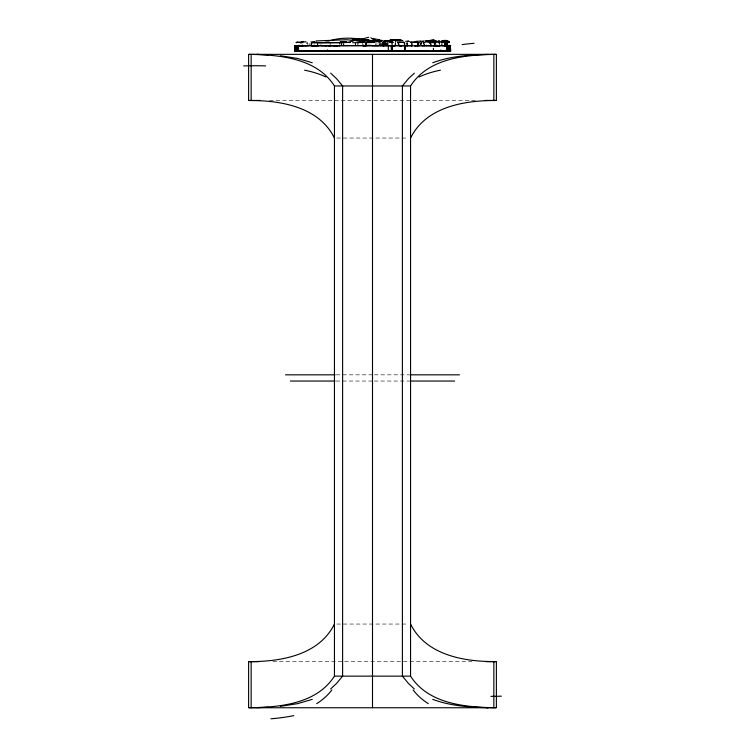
<?xml version="1.0" encoding="UTF-8"?>
<svg xmlns="http://www.w3.org/2000/svg" width="745" height="745" viewBox="0 0 745 745"><rect width="100%" height="100%" fill="white"/><g stroke="black" fill="none" stroke-linecap="round" stroke-linejoin="round"><path stroke-width="0.56" stroke-dasharray="3.73 2.79" d="M387.009 45.063L387.009 43.396M309.063 44.719L309.073 43.62M384.28 42.94L384.197 45.762M375.536 45.054L375.554 43.499M381.924 42.744L381.878 45.072L381.738 43.443M382.502 45.696L382.558 42.726L382.585 44.523M383.684 44.467L383.731 42.567L383.796 44.355M384.178 44.551L384.215 42.651M317.798 43.983L317.724 45.65L317.836 42.689M382.409 44.7L382.464 42.577M341.722 43.461L341.573 45.641L341.629 43.946M382.585 44.56L382.651 42.847M385.156 45.65L385.267 42.716M317.789 44.337L317.836 43.145M379.112 45.631L379.177 43.964M358.317 42.763L358.196 44.355M420.124 44.821L420.189 43.163M420.888 44.784L420.972 42.716M330.091 45.222L330.193 43.098M341.154 44.663L341.257 42.698M341.685 44.663L341.787 42.707M384.234 44.774L384.336 42.837M307.527 44.532L307.638 42.707M384.187 44.449L384.299 42.763M385.361 45.212L385.51 42.949L385.435 43.862M357.377 44.709L357.507 42.819M384.401 43.927L384.467 42.996M388.275 44.225L388.313 43.75M341.741 44.951L341.862 43.387M386.841 44.365L386.916 43.257M421.018 43.899L421.111 42.651M394.924 44.849L395.222 42.679M384.346 43.285L384.401 42.577M355.402 42.707L355.207 45.026L355.505 43.406L355.57 44.43M420.841 44.672L421 42.912M382.79 44.579L382.958 42.856M306.623 43.825L306.726 42.716M395.437 44.653L395.623 42.698M376.84 44.737L377.026 42.884M382.613 44.905L382.911 42.707M343.361 44.914L343.51 43.564M307.229 43.322L307.396 42.521M313.971 44.458L314.213 43.508M421.474 42.67L421.679 43.35L421.921 42.484M420.972 43.312L421.232 42.716M320.788 44.57L321.142 43.843M269.55 100.463L475.45 100.463M336.759 138.049L408.241 138.049M336.191 374.828L373.338 374.828M374.372 374.828L408.809 374.828M336.079 381.049L373.292 381.049M374.269 381.049L408.921 381.049M336.759 624.049L408.241 624.049M272.94 661.635L472.06 661.635M383.33 44.495L383.871 44.821M387.8 43.834L387.819 44.635M382.995 43.704L383.358 44.709L382.949 41.785M395.53 42.651L395.893 45.603M387.4 45.054L387.074 43.527L387.326 45.166M421 42.782L421.093 43.322M385.314 42.605L385.472 43.461M385.593 43.555L385.78 44.756M386.404 43.406L386.562 44.495M384.718 44.579L384.616 42.512L384.904 44.821M407.478 44.774L407.208 42.949M384.616 42.512L384.96 45.501M382.93 42.102L383.265 45.333L383.014 42.391L383.219 44.504L383.042 42.837L383.135 43.927M383.154 43.936L382.995 42.456L383.275 45.622M379.084 43.601L379.252 45.063M310.032 43.312L310.274 45.594M382.651 42.595L383.042 44.747M421.428 43.108L421.53 44.253M421.717 42.716L421.819 44.029M385.957 42.828L386.059 44.374M384.979 42.633L385.109 44.83M407.785 45.65L407.636 43.201M383.424 42.679L383.517 44.579M406.928 42.661L407.012 44.439M421.651 42.698L421.679 43.35M387.81 42.698L387.884 44.663M362.694 42.698L362.778 44.821M380.108 43.201L380.164 44.998L380.127 43.434M363.867 44.225L363.886 45.445M406.714 42.716L406.733 44.672M384.606 42.549L384.625 44.579M343.827 43.461L343.836 45.017M407.562 42.661L407.478 44.653L407.58 42.735M339.85 44.225L339.785 42.735L339.85 44.225"/><path stroke-width="1.12" d="M334.449 138.049C319.344 107.466 282.076 100.556 251.158 100.528L251.158 54.404L249.221 54.366M296.128 45.492L294.61 45.669L295.542 45.845L295.542 51.07L303.252 51.06L294.797 51.032L294.806 47.838M296.519 51.051L296.463 45.873L295.542 45.845M399.972 51.06L400.847 51.06L388.331 51.06L388.341 45.855L383.023 45.696L383.824 45.678M450.678 45.687L446.572 45.855L446.562 51.06L450.678 51.07L449.887 51.06M433.357 48.341L433.553 51.051L447.894 51.06L447.903 45.855L448.574 45.855L447.903 45.855M449.719 51.06L449.803 47.959C450.734 54.18 446.264 50.157 448.499 45.892M448.825 51.042L448.89 45.873M450.073 50.027L450.073 46.888M495.779 707.731L493.842 707.694L493.842 661.579C462.924 661.551 425.656 654.641 410.551 624.049M295.867 50.781L295.653 45.706M449.384 51.06L449.738 45.799L450.669 45.687M449.831 49.971L449.84 47.773M297.041 51.07L297.059 45.855M313.822 42.391L311.568 42.754L311.429 45.622L314.632 45.743M306.567 45.641L302.228 45.641L302.237 45.035M401.453 51.06L404.852 51.06L404.963 45.864L435.248 45.864M429.949 43.35L429.912 42.363L432.78 42.679M448.099 45.65C446.683 45.799 447.084 42.363 448.434 42.037L448.816 42.679M388.341 45.855L404.963 45.864L404.852 51.06L445.771 51.06L444.579 51.06M444.588 44.626L444.756 45.873L444.774 45.361M365.963 45.072L366.344 42.502L374.241 42.409M446.628 42.521L446.106 45.883L445.137 45.538M448.099 41.888L447.633 42.223L448.276 41.925M444.169 41.692L445.352 41.236L443.145 41.189M432.985 40.575L434.233 41.292L432.985 40.575L434.326 40.221M446.115 43.666L446.19 42.726L445.445 42.353L445.92 45.762L434.223 45.845L436.747 45.864M430.824 40.873L434.372 40.612L435.611 41.32M435.322 42.698L433.618 42.53L434.288 42.502L434.745 45.687L433.879 45.659L436.821 45.65L436.71 45.072M449.105 42.297L448.686 41.264L447.4 41.403L447.838 41.925M444.43 45.343L444.737 45.827M447.81 42.12L447.13 42.512L447.568 42.046M366.009 43.471L365.544 45.622L367.22 45.557M441.915 45.454C440.202 45.659 446.572 46.348 445.016 44.896L445.324 45.65M444.663 45.51L446.572 45.855M365.544 45.622L366 44.933M297.441 42.288L298.009 42.335M446.404 41.487L447.335 40.649M431.513 41.45L431.83 40.37L431.225 41.31M442.4 41.217L442.968 40.63L441.17 41.366M295.877 45.864L300.58 46.358L300.84 45.864L349.535 45.724M445.184 41.571L444.718 41.832M296.864 42.567L295.998 42.567L297.469 41.878M426.643 45.659L426.131 45.65L426.745 45.212M445.976 40.37L446.134 41.273L445.696 40.938M423.616 43.024L423.449 42.176L424.603 45.715M442.185 41.226L444.337 41.264L443.517 41.497M448.965 41.403L448.816 41.999L448.164 41.59M389.691 40.863L387.447 41.338L392.14 39.941M430.573 40.882L428.831 41.562M428.524 41.469L428.934 40.891M294.797 51.032L295.784 51.07M391.097 41.245L390.529 40.193L385.379 41.226M294.787 45.678L294.61 51.07M434.745 45.687L430.731 45.762M439.131 41.487L442.102 42.716M443.508 40.509C451.181 41.161 444.551 39.709 442.409 41.478L443.461 41.003M446.236 41.105L446.888 40.975L446.274 40.602M434.018 45.659L435.099 45.669L435.285 42.167M410.551 138.049C426.038 106.796 464.293 100.389 495.779 100.482M334.449 624.049C318.972 655.302 280.716 661.718 249.24 661.616M493.842 707.694C464.135 707.145 428.179 703.615 410.551 676.134L410.551 85.964C428.636 57.905 465.485 54.841 495.779 54.366M251.158 54.404C280.865 54.953 316.821 58.483 334.449 85.964L334.449 676.134C316.374 704.202 279.505 707.266 249.221 707.731M443.797 42.372L441.934 42.67M411.035 45.65L412.087 45.622L411.817 42.903M377.557 51.07L302.712 51.023L334.449 51.051M390.399 41.264L390.967 41.022M383.75 41.357L388.303 41.236L391.227 40.109L391.935 40.584M432.91 40.817L434.903 40.519L432.752 39.951M394.291 39.699L392.131 40.584L394.524 39.848L400.112 40.249M443.638 41.888L444.206 41.292M444.551 45.566L444.802 45.305M396.936 45.482L404.516 45.557M402.812 40.565L398.808 39.885L401.08 40.537L400.344 40.295M426.019 45.585L425.013 45.641M401.052 46.264L401.806 45.845L400.652 45.873M447.447 41.729L448.807 41.692M447.317 42.456L447.661 45.631M414.35 73.15L408.437 78.672L402.393 85.964L402.393 676.134L408.437 683.435L414.35 688.957M330.65 688.957L336.563 683.435L342.607 676.134L342.607 85.964L336.563 78.672L330.65 73.15M428.692 41.059L427.416 41.292L429.418 40.705L429.642 41.171L430.917 40.118L433.804 40.286M428.859 41.133L427.295 41.217L427.76 41.273M311.568 42.754L344.283 42.679M390.296 41.338L390.78 40.975L386.515 41.413M389.952 40.752L390.631 40.258M301.287 42.204L302.284 41.878M301.036 42.214L300.468 42.642L301.576 42.316M432.78 40.714L433.273 40.379M389.952 41.45L390.585 41.022M430.284 45.538C432.668 43.163 427.434 41.003 424.669 42.325M433.385 42.521L434.288 42.502M330.668 51.06L331.19 50.725M356.194 51.07L350.383 51.06M445.249 45.37C443.024 42.782 446.693 42.521 445.864 42.428M417.163 42.623L418.178 42.67L418.345 45.641L414.509 45.641M404.293 42.409L404.544 45.65M360.971 39.494L360.45 39.792L361.968 39.355L351.947 38.703L354.248 38.87M448.797 45.687L449.943 45.37L448.62 45.687M431.336 51.079L434.288 51.051L433.525 50.679M437.101 42.297L435.751 42.698M444.197 40.444L446.171 40.435M295.411 45.855L295.262 51.07M295.812 45.743L296.771 45.575M425.05 45.538L423.821 45.277L424.343 45.436M441.971 41.394L443.983 40.742M360.738 39.429L368.654 37.25M444.439 45.724L444.933 45.501M363.83 45.659L362.871 46.088L378.749 45.771M391.935 40.118L394.478 39.895M430.536 40.435L430.014 40.453M441.934 41.636L444.337 41.264M393.425 39.83L392.317 39.951M432.743 62.748C450.408 56.126 469.536 54.841 488.226 54.404M312.257 699.359L297.59 703.653L280.344 706.362M301.52 42.53L300.747 42.782M350.765 51.06C350.597 51.051 348.762 51.07 353.204 51.06M411.026 42.502L414.574 42.391M441.403 41.45L442.875 40.984M389.933 41.282L390.548 41.059M450.511 51.07L450.436 47.242L450.678 51.07M442.185 41.338L443.256 40.956M430.768 45.641L429.073 45.566M390.78 40.975L386.674 41.301M392.047 42.744L393.388 42.335M366.168 42.633L373.711 42.465M447.894 51.06L448.555 51.07M404.963 45.864L404.293 45.873M396.629 40.891L397.588 40.575M303.811 51.06L304.472 51.06L303.895 51.032M313.449 42.223L314.306 41.962M407.794 45.873L405.68 45.873M445.603 40.677L446.804 40.677M345.652 42.139L346.891 41.776M445.696 45.883L444.951 45.864M331.087 40.37C344.171 36.663 357.879 38.2 371.038 40.966L369.79 40.705L372.1 41.32M389.3 41.329L391.898 41.068M386.469 45.659L392.224 45.65L391.87 42.614L388.937 42.279M300.775 42.735L301.464 42.707M330.445 45.883L329.914 45.864M296.519 45.873L296.789 51.032M419.137 42.754L419.919 42.549M388.173 41.059L388.937 40.798M393.5 39.923L399.45 39.802L401.21 40.593M420.711 41.347L423.756 41.012M304.165 41.99L306.148 41.795M303.606 41.422L301.334 41.99M325.965 45.864L325.36 45.864M411.929 45.529L411.436 45.65L412.004 45.529L411.64 45.072L412.087 45.622M365.18 45.78L365.804 45.631M337.513 45.873L333.667 45.873M379.019 40.658L380.108 40.426M298.447 45.883L298.596 51.06M314.167 42.046L315.033 41.878M428.356 41.003L426.084 41.347M389.756 41.403L391.823 41.329M410.281 42.102L411.501 41.878M374.167 42.037L377.734 41.534M440.817 45.557C438.302 45.417 438.749 46.274 439.643 45.166M430.685 42.111L431.467 41.981M353.549 50.902L351.556 50.651M429.036 40.64L429.632 40.537M387.922 40.966L390.482 40.947M391.311 51.06L391.293 45.873M424.995 40.807L429.325 40.826M335.073 51.07L335.827 51.051L334.347 51.06L344.386 51.06M416.548 42.148L417.535 42.009M404.852 51.032L419.752 51.06L413.522 51.051M325.723 42.083L329.271 41.971M365.879 45.473L366.717 45.352M415.617 42.111L416.995 41.934M433.413 41.245L433.99 41.161M339.832 51.06L341.117 51.051M392.084 40.109L394.664 40.062M417.34 42.512L417.861 42.446M377.883 51.07L388.331 51.06M418.299 45.547L417.507 45.734L419.798 45.687M442.064 51.042L442.707 51.06L440.826 51.051M300.673 45.603L297.879 45.659M402.347 42.037L403.66 42.009M443.051 51.06L443.713 51.032M312.528 42.279L313.915 42.13M425.963 41.338L427.49 41.003L428.319 41.571M383.023 45.696L386.161 45.771M416.93 51.042L415.291 51.06M416.12 45.864L414.872 45.873M392.727 40.025C389.43 40.537 392.764 39.271 393.835 40.575M316.634 42.754L350.178 42.474M366.317 40.36L362.768 40.882L366.838 39.876L370.675 40.584L368.458 40.724M383.712 45.985L372.118 45.678M404.693 51.032L390.119 51.07M398.724 43.536L398.817 45.575L398.063 42.474L402.077 42.428M339.534 45.864L338.807 45.873M435.611 45.873L436.402 45.873M314.865 42.642L315.861 42.558M359.341 41.05L379.121 41.087M412.106 42.111L415.449 41.916M397.69 42.111L400.093 42.223M361.39 45.585L336.461 45.622M338.016 51.051L339.441 51.06M342.728 41.906L340.502 42.018M411.622 45.883L411.054 45.883M422.368 45.724L424.473 45.659L424.333 45.184M328.927 51.051L329.933 51.06L328.675 51.042M405.643 41.338L408.483 41.152M428.31 41.245L428.962 41.199M415.961 41.375L420.683 41.087M316.038 42.269L316.69 42.232M362.601 51.07L390.622 51.07M381.17 45.669L380.201 45.613M336.023 45.613L330.827 45.659M307.769 51.042L308.011 51.06M390.911 41.655L391.982 41.599M334.784 45.631L337.634 45.622M350.252 45.678L364.529 45.696M408.781 45.65L409.731 45.603M407.776 51.06L408.595 51.06M381.663 40.677L374.679 41.059M268.498 707.294L256.774 707.694M390.92 41.338L392.429 41.366M430.498 41.301L430.377 41.599M449.039 41.515L447.549 41.431M331.991 51.051L332.996 51.051M350.252 51.042L344.237 51.06M352.674 42.744L371.112 42.335M315.796 45.706L333.164 45.631M438.693 45.79L436.924 45.855L439.848 45.771M328.377 45.575L321.71 45.641M383.433 41.143L395.632 39.764M379.456 40.668L382.222 40.612M429.055 45.622L426.792 45.659M310.879 45.696L313.459 45.659M440.016 51.06L440.546 51.051M421.54 45.622L423.197 45.585M423.756 42.307L422.76 42.111M314.856 45.65L316.783 45.631L314.995 45.65M400.139 45.65L399.096 45.669L401.564 45.687M304.742 51.06L305.264 51.06L304.547 50.986M430.219 51.06L418.634 51.032M301.539 45.864L302.312 45.855M346.248 51.06L347.598 51.07M427.602 40.938L429.418 40.919M378.777 40.249L381.803 40.323M445.287 51.07L446.702 50.772M374.092 39.802L375.415 39.792M397.69 40.165L400.298 40.36L397.308 39.746M383.936 41.264L386.068 41.394M447.475 45.622L446.786 45.65M346.974 51.06L347.719 51.06M405.299 51.06L406.826 51.051M356.436 40.677L361.111 41.012M302.489 45.669L298.624 45.389M350.495 41.329L353.167 41.31M434.614 40.63L436.197 40.928M302.563 51.06L303.569 51.051M316.094 40.938L346.462 39.727L361.781 41.115M378.823 51.07L379.652 51.07M348.716 42.018L350.336 42.018M415.393 42.083L414.881 42.009M334.449 85.964L410.551 85.964M260.247 100.463L248.616 100.463L248.616 54.348L496.384 54.348L496.384 100.463L484.753 100.463M285.558 374.828L335.064 374.828M409.936 374.828L459.442 374.828M290.364 381.049L335.017 381.049M409.983 381.049L454.636 381.049M259.083 661.635L248.616 661.635L248.616 707.75L496.384 707.75L496.384 661.635L485.917 661.635M334.449 676.134L410.551 676.134M311.485 45.631L318.627 45.715M392.904 51.06L394.496 51.06M363.905 51.06L365.395 51.07L352.04 51.051M302.228 45.641L303.29 45.641M416.213 51.051L419.621 51.051M411.464 42.726L410.979 42.344M309.063 45.734L300.961 45.613M435.071 51.051L435.834 51.06L435.35 51.042M407.636 51.051L406.323 50.995M258.319 54.432L256.774 54.404L268.498 54.813M486.681 707.666L488.226 707.694C469.536 707.256 450.408 705.971 432.743 699.359M251.158 100.528L249.258 100.482M493.842 661.579L495.76 661.616M298.54 42.083L303.206 42.67M443.061 41.226L444.085 41.245M373.971 39.83L374.716 39.923M367.564 45.343L371.438 45.37M340.065 41.86L342.048 41.916M386.785 42.074L387.707 42.102M438.274 40.77L439.671 40.826M378.404 41.068L376.262 40.966L378.264 41.366M300.943 42.456L298.708 42.512M334.226 45.855L336.777 45.873L335.883 45.873M388.629 40.761L390.911 40.882M393.807 45.65L395.334 45.734L392 45.78M310.963 41.944L312.853 42.055M344.684 41.906L346.09 41.99M435.006 42.689L434.056 42.54M378.795 42.614L380.378 42.716M382.679 45.641L383.358 45.687M391.758 45.613L392.224 45.65M448.9 45.603L449.375 45.547M445.529 40.761L446.031 40.798M401.751 40.593L400.754 40.249M448.863 42.437L449.365 41.599M394.682 40.202L392.885 40.044L393.798 40.463M399.627 40.5L400.354 40.565M367.052 40.426L365.814 40.314L367.741 40.602M439.503 42.735C437.194 42.996 439.95 41.916 439.522 43.573M352.841 38.768L374.241 41.338M280.344 55.745L297.59 58.445L312.257 62.748M444.29 42.307L444.988 42.689M300.701 45.864L300.58 46.358M444.206 45.641L444.588 45.603M397.253 39.979L401.276 40.845M396.694 39.811L400.037 40.062M429.837 42.502L430.349 42.605M436.458 41.217L437.213 41.338M380.471 40.901L380.965 40.994L378.963 40.174L381.617 40.919L380.946 40.901M407.841 41.217L409.433 41.45M404.163 45.538L404.731 45.631L404.582 42.67L403.492 42.484M443.368 41.04L445.11 41.413M302.461 45.361L303.001 45.454M367.788 40.379L368.328 40.481M445.659 40.882L445.082 40.593M450.353 45.678L450.436 51.042M435.061 41.245L433.497 40.593M416.204 42.148L418.178 42.67M439.205 45.464L439.746 45.706M399.096 40.444L397.802 40.062L399.348 40.779M397.495 42.26L398.519 42.586M399.311 40.118L397.895 39.96L398.454 40.202M369.986 40.472L368.281 40.044M444.411 40.733L444.923 40.863M377.985 41.189L377.268 41.003L378.609 41.394M372.91 38.442L377.492 39.41L381.645 41.273M401.294 40.481L398.808 39.885L401.099 40.742M437.632 41.85L439.336 42.586M444.867 41.534L446.18 42.446M447.047 41.478L448.108 41.673M380.062 40.528L381.878 41.394M428.533 40.91L429.036 41.366M370.861 37.734L372.956 39.383M434.698 40.984L435.322 41.403M395.66 41.357L395.288 40.761L395.399 41.347M441.152 51.06L440.761 49.934M447.484 41.087L447.624 41.618M442.008 45.622L441.794 43.936M327.791 51.06L327.549 49.924L327.679 51.07M431.681 40.798L431.858 41.776M391.153 40.444L391.209 40.91M398.277 42.54L398.379 43.415M430.74 45.65L430.619 43.75M417.582 42.949L417.749 45.203M439.578 45.035L439.587 45.659M298.102 47.848L298.13 51.051M294.88 46.46L294.908 50.558M450.166 46.479L450.166 49.906M448.769 45.864L448.769 51.06M392.457 45.864L392.457 51.042M493.842 54.404L493.842 100.528M449.496 48.779L449.496 51.032M372.5 54.348L372.5 707.75M251.158 661.579L251.158 707.694M331.86 689.954A245.99 116.453 40 0 1 316.672 703.653M293.828 715.61A290.252 110.037 22.4 0 1 270.919 718.804M243.662 65.923A289.526 94.708 -18.2 0 1 265.639 65.895M304.603 70.188A245.99 110.549 -32.1 0 1 325.975 76.996M428.319 703.662A245.98 116.444 -40 0 1 413.14 689.954M501.338 696.175A289.526 94.708 -18.2 0 1 490.908 696.351M462.151 44.607A290.252 110.037 22.4 0 1 474.081 43.303M419.035 76.996A245.98 110.53 32 0 1 440.407 70.198M449.17 48.313L449.114 51.07L449.123 47.54L449.17 48.313M329.867 51.023L329.188 51.042L329.867 51.023M394.468 45.864L393.248 45.855L394.468 45.864M344.376 41.785L340.549 42.102L344.376 41.785M363.374 39.55L361.865 39.513L363.374 39.55M389.849 51.051L388.406 51.07L389.849 51.051M329.16 45.883L328.461 45.864L329.16 45.883M355.654 38.973L354.499 38.908L356.222 39.01L355.654 38.973"/></g></svg>
